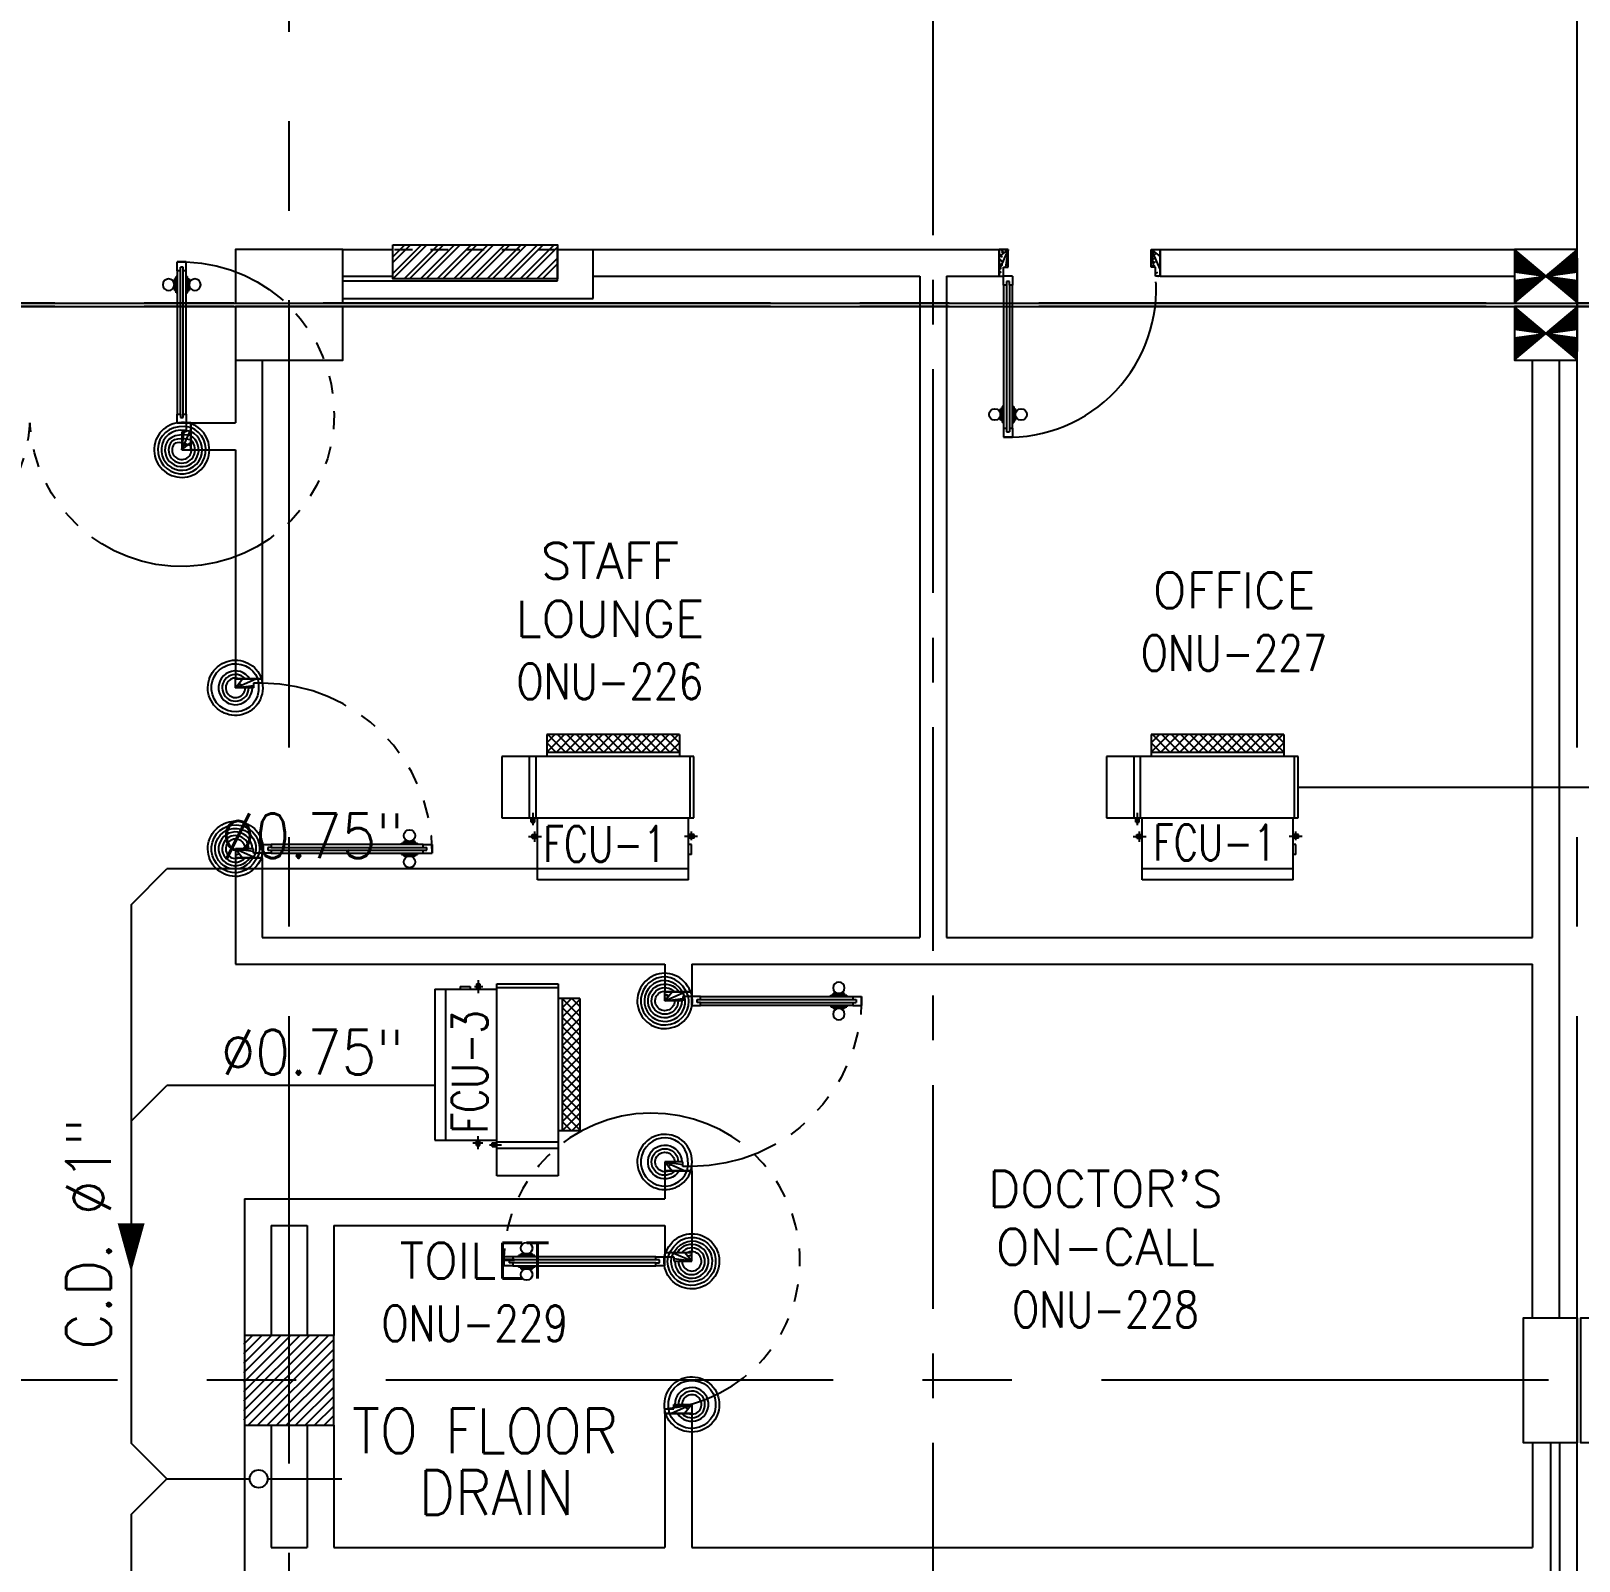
# Model space of a CAD drawing. Extents: x 417866242 to 417866469, y 43498047 to 43498124.
# Drawn here: x 417866407.68 to 417866416.33, y 43498074.18 to 43498082.73 of the extents above; entities that cross this region are included whole.
import ezdxf
from ezdxf.enums import TextEntityAlignment as Align

# ---------------------------------------------------------------- set-up
doc = ezdxf.new("R2010")
doc.units = 0
doc.header["$MEASUREMENT"] = 0
for name, pattern in [('CENTER', [2, 1.25, -0.25, 0.25, -0.25]), ('CENTERX2', [4, 2.5, -0.5, 0.5, -0.5]), ('HIDDEN', [0.375, 0.25, -0.125])]:
    doc.linetypes.add(name, pattern=pattern)
doc.layers.get('0').update_dxf_attribs({"linetype": 'CONTINUOUS'})
for name, color, linetype in [('AC-CD', 6, 'CONTINUOUS'), ('AC-TEXT', 2, 'CONTINUOUS'), ('AXES', 11, 'CENTERX2'), ('AXES1', 11, 'CENTER'), ('COL', 11, 'CONTINUOUS'), ('DOOR', 11, 'CONTINUOUS'), ('EJ', 11, 'CONTINUOUS'), ('FCU', 6, 'CONTINUOUS'), ('FHC', 11, 'CONTINUOUS'), ('HAT', 11, 'CONTINUOUS'), ('INSUL', 11, 'CONTINUOUS'), ('M-TEXT', 2, 'CONTINUOUS'), ('P-SOLIDWASTE', 6, 'CONTINUOUS'), ('RM-NAME', 11, 'CONTINUOUS'), ('RM-NO', 11, 'CONTINUOUS'), ('WALL', 11, 'CONTINUOUS')]:
    doc.layers.add(name, color=color, linetype=linetype)
doc.styles.add('ROMANS', font='ROMANS.shx', dxfattribs={"width": 0.6})

# ---------------------------------------------------------------- blocks, each defined once
blk = doc.blocks.new('D1000')
at = {"layer": 'DOOR', "color": 7, "linetype": 'ByBlock'}
for p, q in [((0, 0), (-150, 0)), ((-150, 0), (-150, -25)), ((-150, 0), (0, 0)), ((0, -50), (-113.7099299924448, 0)), ((0, -50), (-40.1457343158545, 0)), ((0, -50), (0, 0)), ((-1049.994220409368, -25.1743907785567), (-1099.994220409368, -25.1743907785567)), ((-1099.994220409368, -75.1743907785567), (-1099.994220409368, -25.1743907785567)), ((-1099.994220409368, -25.1743907785567), (-1099.994220409368, -75.1743907785567)), ((-1049.994220409368, -75.1743907785567), (-1099.994220409397, -75.17439077803283)), ((-1049.994220409368, -42.1743907785276), (-1069.994220409368, -42.1743907785276)), ((-1069.994220409368, -42.1743907785567), (-1069.994220409368, -58.1743907785567)), ((-1049.994220409368, -58.1743907785567), (-1069.994220409368, -58.1743907785567)), ((-1049.994220409368, -25.1743907785567), (-1049.994220409368, -42.1743907785276)), ((-1049.994220409368, -58.1743907785567), (-1049.994220409368, -75.1743907785567)), ((-927.6366776307696, -17.97439077851595), (-1017.63667763077, -17.97439077851595)), ((-1017.63667763077, -25.1743907785567), (-1017.63667763077, -17.97439077851595)), ((-1017.63667763077, -75.1743907785567), (-1017.63667763077, -82.37439077859744)), ((-927.6366776307696, -82.37439077859744), (-1017.63667763077, -82.37439077859744)), ((-1005.036677630764, -8.974390778515954), (-940.2366776307754, -8.974390778515954)), ((-1005.036677630764, -17.97439077851595), (-1005.036677630764, -8.974390778515954)), ((-1005.036677630764, -17.97439077851595), (-940.2366776307754, -17.97439077851595)), ((-1005.036677630764, -82.37439077859744), (-940.2366776307754, -82.37439077859744)), ((-1005.036677630764, -82.37439077859744), (-1005.036677630764, -91.37439077859744)), ((-940.2366776307754, -17.97439077851595), (-940.2366776307754, -8.974390778515954)), ((-940.2366776307754, -82.37439077859744), (-940.2366776307754, -91.37439077859744)), ((-927.6366776307696, -25.1743907785567), (-927.6366776307696, -17.97439077851595)), ((-927.6366776307696, -75.1743907785567), (-927.6366776307696, -82.37439077859744)), ((-200, -42), (-200, -25)), ((-200, -25), (-150, -25)), ((-180, -42), (-200, -42)), ((-200, -75), (-200, -58)), ((-200, -58), (-180, -58)), ((-150, -75), (-200, -75)), ((-180, -58), (-180, -42)), ((-150, -75), (-150, -25)), ((-150, -25), (-100, -25)), ((-100, -25), (-100, -50)), ((0, -50), (-100, -36.64271395650576)), ((-100, -50), (0, -50)), ((-1005.036677630764, -91.37439077859744), (-940.2366776307754, -91.37439077859744)), ((0, -950), (-113.7099299924448, -1000)), ((-100, -975), (-100, -950)), ((0, -950), (-100, -963.3572860434942)), ((-100, -950), (0, -950)), ((0, -950), (-40.1457343158545, -1000)), ((0, -950), (0, -1000)), ((-150, -975), (-100, -975)), ((-150, -1000), (-150, -975)), ((-150, -1000), (0, -1000)), ((0, -1000), (-150, -1000))]:
    blk.add_line(p, q, dxfattribs=at)
at = {"layer": 'DOOR', "linetype": 'ByBlock'}
for p, q in [((-200, -25), (-1049.994220409368, -25.1743907785567)), ((-200, -42), (-1049.994220409368, -42.1743907785276)), ((-200, -58), (-1049.994220409368, -58.1743907785567)), ((-1049.994220409368, -75.1743907785567), (-200, -75))]:
    blk.add_line(p, q, dxfattribs=at)
at = {"layer": 'DOOR', "color": 7, "linetype": 'ByBlock'}
for centre in [(-972.6366776307696, 23.35655343646067), (-972.6366776307696, -123.7053349935159)]:
    blk.add_circle(centre, 32.39999999998526, dxfattribs=at)
for centre, radius, start, end in [((0, -50), 134.4019578127773, 158.1598493927677, 169.2800236452233), ((0, -50), 74.40195781277725, 137.7764264164989, 180), ((0, -50), 54.40195781277725, 113.2073828916783, 180), ((0, -50), 154.4019578127773, 161.1052885493303, 166.2857707774695), ((0, -50), 114.4019578127773, 154.0838418822192, 167.37742587102), ((0, -50), 94.40195781277725, 148.0181880332501, 180), ((0, -50), 34.40195781277725, 90, 180), ((0, -50), 14.40195781277725, 90, 180), ((0, -950), 94.40195781277725, 180, 211.9818119667498), ((0, -950), 74.40195781277725, 180, 222.2235735835011), ((0, -950), 54.40195781277725, 180, 246.7926171083217), ((0, -950), 34.40195781277725, 180, 270), ((0, -950), 14.40195781277725, 180, 270), ((0, -950), 154.4019578127773, 193.7142292225305, 198.8947114506697), ((0, -950), 134.4019578127773, 190.7199763547767, 201.8401506072323)]:
    blk.add_arc(centre, radius, start, end, dxfattribs=at)
at = {"layer": 'DOOR', "linetype": 'HIDDEN', "ltscale": 0.5}
blk.add_arc((-149.4480923587253, -24.45375900973158), 950.5464012146837, 180.0434372933824, 269.9667328389054, dxfattribs=at)
blk = doc.blocks.new('C11')
at = {"layer": 'HAT'}
h = blk.add_hatch(dxfattribs=at)
h.set_pattern_fill('ANSI31', color=256, scale=300, style=0)
h.set_pattern_definition([(45, (-248556.1822811713, -75061.0053373936), (-26.51650429449553, 26.51650429449553), [])])
h.paths.add_polyline_path([(300.0000000000291, 700), (-2.91038304567337e-11, 700), (0, 349.9999999998981), (300.0000000000291, 349.9999999998981)])
h.paths.add_polyline_path([(300, 349.9999999998981), (-2.91038304567337e-11, 349.9999999998981), (-2.91038304567337e-11, 0), (300.0000000000291, 0)])
at = {"layer": 'COL'}
blk.add_lwpolyline([(300.0000000000291, 700), (299.9999999999709, 0), (0, 0), (0, 700)], close=True, dxfattribs=at)
blk = doc.blocks.new('C11D')
at = {"layer": 'COL', "linetype": 'ByBlock'}
for p in [(-320.0000000003783, 0), (0, 0)]:
    blk.add_blockref('C11', p, dxfattribs=at)
blk = doc.blocks.new('C7')
at = {"layer": 'HAT'}
h = blk.add_hatch(dxfattribs=at)
h.set_pattern_fill('ANSI31', color=256, scale=300, style=0)
h.set_pattern_definition([(45, (-248876.1822811714, -51411.00533739352), (-26.51650429449553, 26.51650429449553), [])])
h.paths.add_polyline_path([(350.0000000000291, 299.9999999999709), (250.0000000001455, 299.9999999999709), (-5.820766091346741e-11, 300), (0, 0), (350, -7.275957614183426e-12)])
at = {"layer": 'COL'}
blk.add_lwpolyline([(-2.91038304567337e-11, 300), (-5.820766091346741e-11, 0), (350, 0), (350.0000000000291, 300)], close=True, dxfattribs=at)
blk = doc.blocks.new('C5')
at = {"layer": 'HAT', "linetype": 'ByBlock'}
h = blk.add_hatch(dxfattribs=at)
h.set_pattern_fill('ANSI31', color=256, scale=300, style=0)
h.set_pattern_definition([(45, (-223356.1822811712, -51411.00533739349), (-26.51650429449553, 26.51650429449553), [])])
h.paths.add_polyline_path([(300.0000000001455, 300.0000000000218), (0, 300.0000000000146), (0, 1.455191522836685e-11), (300.0000000001164, 3.637978807091713e-11)])
h.paths.add_polyline_path([(599.9999999999709, 300.0000000000073), (300.0000000001455, 300.0000000000073), (300.0000000000873, 4.365574568510056e-11), (600, 6.548361852765083e-11)])
at = {"layer": 'COL'}
blk.add_lwpolyline([(600, 300.0000000000509), (0, 300.0000000000218), (0, 2.91038304567337e-11), (600, 5.820766091346741e-11)], close=True, dxfattribs=at)
blk = doc.blocks.new('DOOR90')
at = {"layer": 'DOOR', "color": 7, "linetype": 'ByBlock'}
for p, q in [((-150, 0), (0, 0)), ((-150, 0), (-150, -25)), ((0, -50), (-113.7099299924448, 0)), ((0, -50), (-40.1457343158545, 0)), ((0, -50), (0, 0)), ((-1000, -25), (-1050, -25)), ((-1050, -75), (-1050, -25)), ((-1050, -25), (-1050, -75)), ((-1000, -75), (-1050, -74.99999999947613)), ((-1000, -41.9999999999709), (-1020, -41.9999999999709)), ((-1020, -42), (-1020, -58)), ((-1000, -58), (-1020, -58)), ((-1000, -25), (-1000, -41.9999999999709)), ((-1000, -58), (-1000, -75)), ((-877.6424572214019, -17.79999999995925), (-967.6424572214019, -17.79999999995925)), ((-967.6424572214019, -25), (-967.6424572214019, -17.79999999995925)), ((-967.6424572214019, -75), (-967.6424572214019, -82.20000000004075)), ((-877.6424572214019, -82.20000000004075), (-967.6424572214019, -82.20000000004075)), ((-955.0424572214251, -8.799999999959255), (-890.2424572213786, -8.799999999959255)), ((-955.0424572214251, -17.79999999995925), (-955.0424572214251, -8.799999999959255)), ((-955.0424572214251, -17.79999999995925), (-890.2424572213786, -17.79999999995925)), ((-955.0424572214251, -82.20000000004075), (-890.2424572213786, -82.20000000004075)), ((-955.0424572214251, -82.20000000004075), (-955.0424572214251, -91.20000000004075)), ((-890.2424572213786, -17.79999999995925), (-890.2424572213786, -8.799999999959255)), ((-890.2424572213786, -82.20000000004075), (-890.2424572213786, -91.20000000004075)), ((-877.6424572214019, -25), (-877.6424572214019, -17.79999999995925)), ((-877.6424572214019, -75), (-877.6424572214019, -82.20000000004075)), ((-200, -25), (-150, -25)), ((-200, -42), (-200, -25)), ((-180, -42), (-200, -42)), ((-200, -58), (-180, -58)), ((-200, -75), (-200, -58)), ((-150, -75), (-200, -75)), ((-180, -58), (-180, -42)), ((-150, -25), (-100, -25)), ((-150, -75), (-150, -25)), ((-100, -25), (-100, -50)), ((0, -50), (-100, -36.64271395650576)), ((-100, -50), (0, -50)), ((-955.0424572214251, -91.20000000004075), (-890.2424572213786, -91.20000000004075)), ((0, -850), (-113.7099299924448, -900)), ((-100, -875), (-100, -850)), ((0, -850), (-100, -863.3572860434942)), ((-100, -850), (0, -850)), ((0, -850), (-40.1457343158545, -900)), ((0, -850), (0, -900)), ((-150, -875), (-100, -875)), ((-150, -900), (-150, -875)), ((-150, -900), (0, -900)), ((0, -900), (-150, -900))]:
    blk.add_line(p, q, dxfattribs=at)
at = {"layer": 'DOOR', "linetype": 'ByBlock'}
for p, q in [((-200, -25), (-1000, -25)), ((-200, -42), (-1000, -41.9999999999709)), ((-200, -58), (-1000, -58)), ((-1000, -75), (-200, -75))]:
    blk.add_line(p, q, dxfattribs=at)
at = {"layer": 'DOOR', "color": 7, "linetype": 'ByBlock'}
for centre in [(-922.6424572214019, 23.53094421501737), (-922.6424572214019, -123.5309442149592)]:
    blk.add_circle(centre, 32.39999999998526, dxfattribs=at)
for centre, radius, start, end in [((0, -50), 154.4019578127773, 161.1052885482714, 166.2857707768669), ((0, -50), 94.40195781277725, 148.0181880328085, 180), ((0, -50), 134.4019578127773, 158.159849394549, 169.2800236450682), ((0, -50), 114.4019578127773, 154.0838418822192, 167.37742587102), ((0, -50), 74.40195781277725, 137.7764264185456, 180), ((0, -50), 54.40195781277725, 113.2073828924446, 180), ((0, -50), 34.40195781277725, 90, 180), ((0, -50), 14.40195781277725, 90, 180), ((0, -850), 94.40195781277725, 180, 211.9818119671915), ((0, -850), 74.40195781277725, 180, 222.2235735814543), ((0, -850), 54.40195781277725, 180, 246.7926171075554), ((0, -850), 34.40195781277725, 180, 270), ((0, -850), 14.40195781277725, 180, 270), ((0, -850), 154.4019578127773, 193.7142292231331, 198.8947114517286), ((0, -850), 134.4019578127773, 190.7199763549318, 201.840150605451)]:
    blk.add_arc(centre, radius, start, end, dxfattribs=at)
at = {"layer": 'DOOR', "linetype": 'HIDDEN', "ltscale": 0.5}
blk.add_arc((-222.2222222220153, -49.99999999976717), 828.155208510499, 178.270116378131, 275.0030377036063, dxfattribs=at)
blk = doc.blocks.new('A$C272A55A0')
at = {"layer": 'DOOR', "color": 0, "linetype": 'ByBlock'}
for p, q in [((-0.0001203324354719371, 900.3541752648598), (-0.0001203324500238523, 1050.354175264831)), ((49.99987966756453, 1050.354175264918), (-0.0001203324354719371, 1050.354175264918)), ((49.99987966756453, 950.354175264918), (49.99987966756453, 1050.354175264918)), ((1749.999879667535, 950.354175264918), (1749.999879667535, 1050.354175264918)), ((1749.999879667535, 1050.354175264918), (1799.999879667535, 1050.354175264918)), ((1799.999879667535, 1050.354175264918), (1799.999879667535, 900.354175264918)), ((-0.0001203324354719371, 900.354175264918), (24.99987966756453, 900.354175264918)), ((24.99987966756453, 950.354175264918), (49.99987966756453, 950.354175264918)), ((24.99987966756453, 900.354175264918), (24.99987966756453, 950.354175264918)), ((74.99987966756453, 900.354175264918), (24.99987966756453, 900.354175264918)), ((24.99987966756453, 850.354175264918), (24.99987966756453, 900.354175264918)), ((57.99987966756453, 870.354175264918), (41.99987966756453, 870.354175264918)), ((41.99987966756453, 870.354175264918), (41.99987966756453, 850.354175264918)), ((57.99987966756453, 850.354175264918), (57.99987966756453, 870.354175264918)), ((74.99987966756453, 900.354175264918), (74.99987966756453, 850.354175264918)), ((1724.999879667535, 900.354175264918), (1774.999879667535, 900.354175264918)), ((1724.999879667535, 900.354175264918), (1724.999879667535, 850.354175264918)), ((1741.999879667535, 870.354175264918), (1757.999879667535, 870.354175264918)), ((1741.999879667535, 850.354175264918), (1741.999879667535, 870.354175264918)), ((1774.999879667535, 950.354175264918), (1749.999879667535, 950.354175264918)), ((1757.999879667535, 870.354175264918), (1757.999879667535, 850.354175264918)), ((1774.999879667535, 900.354175264918), (1774.999879667535, 950.354175264918)), ((1799.999879667535, 900.354175264918), (1774.999879667535, 900.354175264918)), ((1774.999879667535, 850.354175264918), (1774.999879667535, 900.354175264918)), ((41.99987966756453, 850.354175264918), (24.99987966756453, 850.354175264918)), ((74.99987966756453, 850.354175264918), (57.99987966756453, 850.354175264918)), ((1724.999879667535, 850.354175264918), (1741.999879667535, 850.354175264918)), ((1757.999879667535, 850.354175264918), (1774.999879667535, 850.354175264918)), ((1717.799879667495, 160.1117180435103), (1708.799879667495, 160.1117180435103)), ((1708.799879667495, 95.31171804352198), (1708.799879667495, 160.1117180435103)), ((1717.799879667495, 95.31171804352198), (1708.799879667495, 95.31171804352198)), ((1724.999879667535, 172.7117180435162), (1717.799879667495, 172.7117180435162)), ((1717.799879667495, 172.7117180435162), (1717.799879667495, 82.71171804351616)), ((1717.799879667495, 95.31171804352198), (1717.799879667495, 160.1117180435103)), ((1774.999879667535, 172.7117180435162), (1782.199879667576, 172.7117180435162)), ((1782.199879667576, 172.7117180435162), (1782.199879667576, 82.71171804351616)), ((1782.199879667576, 160.1117180435103), (1791.199879667576, 160.1117180435103)), ((1782.199879667576, 95.31171804352198), (1782.199879667576, 160.1117180435103)), ((1782.199879667576, 95.31171804352198), (1791.199879667576, 95.31171804352198)), ((1791.199879667576, 95.31171804352198), (1791.199879667576, 160.1117180435103)), ((24.99987966756453, 50.35417526491801), (41.99987966753542, 50.35417526491801)), ((24.99987966756453, 50.35417526491801), (24.99987966756453, 0.3541752649180125)), ((24.99987966756453, 0.3541752649180125), (74.99987966756453, 0.3541752649180125)), ((74.99987966756453, 0.3541752649180125), (24.99987966756453, 0.3541752649180125)), ((41.99987966753542, 50.35417526491801), (41.99987966753542, 30.35417526491801)), ((41.99987966756453, 30.35417526491801), (57.99987966756453, 30.35417526491801)), ((57.99987966756453, 50.35417526491801), (74.99987966756453, 50.35417526491801)), ((57.99987966756453, 50.35417526491801), (57.99987966756453, 30.35417526491801)), ((74.99987966756453, 50.35417526491801), (74.99987966704066, 0.3541752648889087)), ((1724.999879667535, 82.71171804351616), (1717.799879667495, 82.71171804351616)), ((1741.999879667535, 50.35417526491801), (1724.999879667535, 50.35417526491801)), ((1724.999879667535, 50.35417526491801), (1724.999879668059, 0.3541752648889087)), ((1774.999879667535, 0.3541752649180125), (1724.999879667535, 0.3541752649180125)), ((1724.999879667535, 0.3541752649180125), (1774.999879667535, 0.3541752649180125)), ((1741.999879667535, 50.35417526491801), (1741.999879667535, 30.35417526491801)), ((1757.999879667535, 30.35417526491801), (1741.999879667535, 30.35417526491801)), ((1774.999879667535, 50.35417526491801), (1757.999879667565, 50.35417526491801)), ((1757.999879667565, 50.35417526491801), (1757.999879667565, 30.35417526491801)), ((1774.999879667535, 82.71171804351616), (1782.199879667576, 82.71171804351616)), ((1774.999879667535, 50.35417526491801), (1774.999879667535, 0.3541752649180125))]:
    blk.add_line(p, q, dxfattribs=at)
at = {"layer": 'DOOR', "color": 9, "linetype": 'ByBlock'}
for p, q in [((49.99987966756453, 1050.354175264918), (-0.0001203324354719371, 1010.208440949064)), ((49.99987966756453, 1050.354175264918), (-0.0001203324354719371, 936.6442452724732)), ((49.99987966756453, 1050.354175264918), (36.64259362407029, 950.354175264918)), ((1749.999879667535, 1050.354175264918), (1799.999879667535, 1010.208440949064)), ((1749.999879667535, 1050.354175264918), (1799.999879667535, 936.6442452724732)), ((1749.999879667535, 1050.354175264918), (1763.35716571103, 950.354175264918))]:
    blk.add_line(p, q, dxfattribs=at)
at = {"layer": 'DOOR', "linetype": 'ByBlock'}
for p, q in [((24.99987966756453, 850.354175264918), (24.99987966756453, 50.35417526491801)), ((41.99987966756453, 850.354175264918), (41.99987966753542, 50.35417526491801)), ((57.99987966756453, 850.354175264918), (57.99987966756453, 50.35417526491801)), ((74.99987966756453, 50.35417526491801), (74.99987966756453, 850.354175264918)), ((1724.999879667535, 50.35417526491801), (1724.999879667535, 850.354175264918)), ((1741.999879667535, 850.354175264918), (1741.999879667535, 50.35417526491801)), ((1757.999879667535, 850.354175264918), (1757.999879667565, 50.35417526491801)), ((1774.999879667535, 850.354175264918), (1774.999879667535, 50.35417526491801))]:
    blk.add_line(p, q, dxfattribs=at)
at = {"layer": 'DOOR', "color": 0, "linetype": 'ByBlock'}
for centre in [(1676.468935452576, 127.7117180435162), (1823.530823882553, 127.7117180435162)]:
    blk.add_circle(centre, 32.39999999998526, dxfattribs=at)
at = {"layer": 'DOOR', "color": 9, "linetype": 'ByBlock'}
for centre, radius, start, end in [((49.99987966756453, 1050.354175264918), 34.40195781277725, 180, 270), ((49.99987966756453, 1050.354175264918), 14.40195781277725, 180, 270), ((1749.999879667535, 1050.354175264918), 14.40195781277725, 270, 0), ((1749.999879667535, 1050.354175264918), 34.40195781277725, 270, 0), ((49.99987966756453, 1050.354175264918), 54.40195781277725, 203.2073828919769, 270), ((49.99987966756453, 1050.354175264918), 74.40195781277725, 227.7764264168309, 270), ((49.99987966756453, 1050.354175264918), 94.40195781277725, 238.0181880330829, 270), ((1749.999879667535, 1050.354175264918), 54.40195781277725, 270, 336.7926171080232), ((1749.999879667535, 1050.354175264918), 74.40195781277725, 270, 312.2235735831691), ((1749.999879667535, 1050.354175264918), 94.40195781277725, 270, 301.9818119669171), ((49.99987966756453, 1050.354175264918), 114.4019578127773, 244.083841882062, 257.3774258712915), ((49.99987966756453, 1050.354175264918), 134.4019578127773, 248.1598493930308, 259.2800236451595), ((49.99987966756453, 1050.354175264918), 154.4019578127773, 251.1052885492919, 256.2857707775486), ((1749.999879667535, 1050.354175264918), 114.4019578127773, 282.6225741287084, 295.916158117938), ((1749.999879667535, 1050.354175264918), 134.4019578127773, 280.7199763548405, 291.8401506069692), ((1749.999879667535, 1050.354175264918), 154.4019578127773, 283.7142292224514, 288.8947114507081)]:
    blk.add_arc(centre, radius, start, end, dxfattribs=at)
at = {"layer": 'DOOR', "linetype": 'HIDDEN', "ltscale": 0.5}
for centre, radius, start, end in [((49.99987966756453, 851.395841931575), 851.4087845464003, 268.3173765331032, 3.296482377102192), ((1749.999879667521, 851.3958419315459), 851.4087845463584, 176.7035176228957, 271.6826234668978)]:
    blk.add_arc(centre, radius, start, end, dxfattribs=at)
at = {"layer": 'WALL', "linetype": 'ByBlock'}
blk.add_line((1799.999879667565, 900.3541752650344), (1799.99987966755, 1050.354175265005), dxfattribs=at)
blk = doc.blocks.new('COL50')
at = {"layer": 'COL'}
blk.add_lwpolyline([(-249.9999999999709, 250), (-249.9999999999418, -250), (250, -250), (249.9999999999709, 250)], close=True, dxfattribs=at)
blk = doc.blocks.new('*X42')
at = {"color": 0}
for p, q in [((203888.5557043092, 139877.714337397), (204360.5753407239, 140349.7339738117)), ((203888.5557043092, 139930.747345986), (204307.5423321349, 140349.7339738117)), ((203888.5557043092, 139983.780354575), (204254.5093235459, 140349.7339738117)), ((203888.5557043092, 140036.8133631639), (204201.4763149569, 140349.7339738117)), ((203888.5557043092, 140089.8463717529), (204148.4433063679, 140349.7339738117)), ((203888.5557043092, 140142.8793803419), (204095.4102977789, 140349.7339738117)), ((203888.5557043092, 140195.9123889309), (204042.3772891899, 140349.7339738117)), ((203888.5557043092, 140248.9453975199), (203989.3442806009, 140349.7339738117)), ((203888.5557043092, 140301.9784061089), (203936.311272012, 140349.7339738117)), ((203913.6083493129, 139849.7339738117), (204388.5557043091, 140324.6813288079)), ((203966.6413579019, 139849.7339738117), (204388.5557043091, 140271.6483202189)), ((204019.6743664909, 139849.7339738117), (204388.5557043091, 140218.6153116299)), ((204072.7073750798, 139849.7339738117), (204388.5557043091, 140165.582303041)), ((204125.7403836688, 139849.7339738117), (204388.5557043091, 140112.549294452)), ((204178.7733922578, 139849.7339738117), (204388.5557043091, 140059.516285863)), ((204231.8064008468, 139849.7339738117), (204388.5557043091, 140006.483277274)), ((204284.8394094358, 139849.7339738117), (204388.5557043091, 139953.450268685)), ((204337.8724180248, 139849.7339738117), (204388.5557043091, 139900.417260096))]:
    blk.add_line(p, q, dxfattribs=at)
blk = doc.blocks.new('*X12')
at = {"color": 0}
for p, q in [((16890.47746209932, -2466.570672882412), (16943.4517006644, -2413.596434317336)), ((16890.47746209932, -2519.603681471403), (16990.47746209933, -2419.603681471401)), ((16990.47746209933, -2512.466117304769), (16891.6077791119, -2413.596434317336)), ((16990.47746209933, -2459.433108715778), (16944.64078770089, -2413.596434317336)), ((16990.47746209933, -2565.49912589376), (16890.47746209932, -2465.499125893757)), ((16890.47746209932, -2572.636690060394), (16990.47746209933, -2472.636690060392)), ((16990.47746209933, -2618.532134482751), (16890.47746209932, -2518.532134482748)), ((16890.47746209932, -2625.669698649385), (16990.47746209933, -2525.669698649383)), ((16990.47746209933, -2671.565143071742), (16890.47746209932, -2571.565143071739)), ((16890.47746209932, -2678.702707238376), (16990.47746209933, -2578.702707238374)), ((16990.47746209933, -2724.598151660733), (16890.47746209932, -2624.59815166073)), ((16890.47746209932, -2731.735715827367), (16990.47746209933, -2631.735715827365)), ((16990.47746209933, -2777.631160249724), (16890.47746209932, -2677.631160249721)), ((16890.47746209932, -2784.768724416358), (16990.47746209933, -2684.768724416357)), ((16990.47746209933, -2830.664168838715), (16890.47746209932, -2730.664168838713)), ((16890.47746209932, -2837.801733005349), (16990.47746209933, -2737.801733005348)), ((16990.47746209933, -2883.697177427706), (16890.47746209932, -2783.697177427704)), ((16890.47746209932, -2890.83474159434), (16990.47746209933, -2790.834741594339)), ((16990.47746209933, -2936.730186016697), (16890.47746209932, -2836.730186016694)), ((16890.47746209932, -2943.867750183331), (16990.47746209933, -2843.86775018333)), ((16990.47746209933, -2989.763194605689), (16890.47746209932, -2889.763194605686)), ((16890.47746209932, -2996.900758772323), (16990.47746209933, -2896.900758772321)), ((16990.47746209933, -3042.796203194679), (16890.47746209932, -2942.796203194677)), ((16890.47746209932, -3049.933767361314), (16990.47746209933, -2949.933767361312)), ((16990.47746209933, -3095.82921178367), (16890.47746209932, -2995.829211783668)), ((16890.47746209932, -3102.966775950305), (16990.47746209933, -3002.966775950303)), ((16990.47746209933, -3148.862220372662), (16890.47746209932, -3048.862220372659)), ((16943.52866745501, -3154.946434317336), (16890.47746209932, -3101.89522896165)), ((16891.53081232129, -3154.946434317336), (16990.47746209933, -3055.999784539294)), ((16944.56382091028, -3154.946434317336), (16990.47746209933, -3109.032793128285))]:
    blk.add_line(p, q, dxfattribs=at)
blk = doc.blocks.new('WHE06')
at = {"color": 3}
for p, q in [((688.9750000238419, 621.5), (346.0749999880791, 621.5)), ((346.0749999880791, 621.5), (346.0749999880791, 469.1000000014901)), ((688.9750000238419, 469.1000000014901), (688.9750000238419, 621.5)), ((212.2971614003181, 437.25), (269.0589052438736, 437.25)), ((232.1000000238419, 452.25), (232.1000000238419, 422.25)), ((232.1000000238419, 452.25), (252.1000000238419, 452.25)), ((242.1000000238419, 472.1842434704304), (242.1000000238419, 399.4801759719849)), ((252.1000000238419, 452.25), (252.1000000238419, 422.25)), ((304.9940044879913, 447.6499999985099), (373.2827185988426, 447.6499999985099)), ((321.0749999880791, 457.6499999985099), (321.0749999880791, 437.6499999985099)), ((321.0749999880791, 457.6499999985099), (346.0749999880791, 457.6499999985099)), ((321.0749999880791, 437.6499999985099), (346.0749999880791, 437.6499999985099)), ((60.32499998807907, -422.25), (60.32499998807907, 422.25)), ((346.0749999880791, 430.4178223386407), (688.9750000238419, 430.4178223386407)), ((811.1999999880791, 370.6749999970198), (688.9750000238419, 370.6749999970198)), ((711.1999999880791, -370.6749999970198), (711.1999999880791, 370.6749999970198)), ((811.1999999880791, -370.6749999970198), (811.1999999880791, 370.6749999970198)), ((141.6357128024101, -437.25), (141.6357128024101, -422.25)), ((196.5700032711029, -437.25), (196.5700032711029, -422.25)), ((232.1000000238419, -452.25), (232.1000000238419, -422.25)), ((242.1000000238419, -472.1842434704304), (242.1000000238419, -399.4801759719849)), ((252.1000000238419, -452.25), (252.1000000238419, -422.25)), ((346.0749999880791, -430.4178223386407), (688.9750000238419, -430.4178223386407)), ((811.1999999880791, -370.6749999970198), (688.9750000238419, -370.6749999970198)), ((141.6357128024101, -437.25), (196.5700032711029, -437.25)), ((221.3790392279625, -437.25), (269.0589052438736, -437.25)), ((232.1000000238419, -452.25), (252.1000000238419, -452.25))]:
    blk.add_line(p, q, dxfattribs=at)
at = {"color": 6}
for p, q in [((346.0749999880791, 469.1000000014901), (346.0749999880791, -450.8250000029802)), ((688.9750000238419, 469.1000000014901), (346.0749999880791, 469.1000000014901)), ((688.9750000238419, -450.8250000029802), (688.9750000238419, 469.1000000014901)), ((0, -422.25), (0, 422.25)), ((0, 422.25), (346.0749999880791, 422.25)), ((0, -422.25), (346.0749999880791, -422.25)), ((346.0749999880791, -450.8250000029802), (688.9750000238419, -450.8250000029802))]:
    blk.add_line(p, q, dxfattribs=at)
at = {"color": 11}
blk.add_blockref('*X12', (-16179.27746212482, 2784.271434314549), dxfattribs=at)
blk = doc.blocks.new('RM1')
at = {"layer": 'RM-NAME', "style": 'ROMANS'}
for tag, p in [('ROOMNAME1', (0, 323.8095238059759)), ('ROOMNAME2', (0, 0))]:
    blk.add_attdef(tag, text='', height=200, dxfattribs=at).set_placement(p, align=Align.MIDDLE)

msp = doc.modelspace()

# ---------------------------------------------------------------- hatches: boundary and pattern name
at = {"layer": 'FHC', "linetype": 'ByBlock', "ltscale": 0.3}
h = msp.add_hatch(dxfattribs=at)
h.set_pattern_fill('ANSI32', color=11, scale=0.175, style=0)
h.set_pattern_definition([(45, (417866177.5048342, 43498050.29278107), (-0.04640388251536718, 0.04640388251536719), []), (45, (417866177.5357702, 43498050.29278107), (-0.04640388251536718, 0.04640388251536719), [])])
h.paths.add_polyline_path([(417866410.6210165, 43498081.34378641), (417866410.6210165, 43498081.53378641), (417866409.7010165, 43498081.53378641), (417866409.7010165, 43498081.34378641)])
h.paths.add_polyline_path([(417866409.4884079, 43498080.92266268), (417866409.4884079, 43498081.34349602), (417866409.7509079, 43498081.34349602), (417866409.7509079, 43498080.92266268)], flags=9)

# ---------------------------------------------------------------- linework, layer by layer
at = {"layer": 'AC-CD'}
for p, q in [((417866414.7615501, 43498078.50392009), (417866420.0119506, 43498078.5039201)), ((417866408.2377888, 43498077.84671904), (417866408.4377888, 43498078.04671917)), ((417866410.5095906, 43498078.04671917), (417866408.4377888, 43498078.04671917)), ((417866408.2377887, 43498077.84671897), (417866408.2377887, 43498074.83818983)), ((417866408.2377888, 43498076.63663454), (417866408.4377887, 43498076.83663467)), ((417866409.9353841, 43498076.83663467), (417866408.4377887, 43498076.83663467)), ((417866408.4377887, 43498074.63818974), (417866408.2377887, 43498074.8381898)), ((417866408.2377888, 43498074.43818961), (417866408.4377887, 43498074.63818974)), ((417866408.4377887, 43498074.63818973), (417866408.9005389, 43498074.63818974)), ((417866409.0005389, 43498074.63818974), (417866409.4155178, 43498074.63818974)), ((417866408.2377887, 43498074.43818958), (417866408.2377887, 43498073.52601843))]:
    msp.add_line(p, q, dxfattribs=at)
msp.add_circle((417866408.9505389, 43498074.63818974), 0.05, dxfattribs=at)
at = {"layer": 'AXES'}
for p, q in [((417866409.1210165, 43498046.72449277), (417866409.1210165, 43498123.53716789)), ((417866416.3210165, 43498046.72449277), (417866416.3210165, 43498123.18716789)), ((417866467.8110165, 43498081.20878641), (417866400.1210165, 43498081.20878641)), ((417866467.8110165, 43498081.18878641), (417866400.1210165, 43498081.18878641)), ((417866468.1610165, 43498075.18878641), (417866400.1210165, 43498075.18878641))]:
    msp.add_line(p, q, dxfattribs=at)
at = {"layer": 'AXES1'}
msp.add_line((417866412.7210165, 43498053.58878641), (417866412.7210165, 43498112.40878641), dxfattribs=at)
at = {"layer": 'COL', "linetype": 'ByBlock'}
msp.add_line((417866416.3210165, 43498081.45878641), (417866416.3210165, 43498080.93878641), dxfattribs=at)
at = {"layer": 'EJ'}
for p, q in [((417866416.3210165, 43498081.45878641), (417866416.3210165, 43498084.55878641)), ((417866397.414535, 43498081.20878641), (417866458.6110165, 43498081.20878641)), ((417866397.414535, 43498081.18878641), (417866458.6110165, 43498081.18878641))]:
    msp.add_line(p, q, dxfattribs=at)
at = {"layer": 'FHC', "color": 250, "linetype": 'HIDDEN', "ltscale": 0.25}
msp.add_line((417866409.710722, 43498081.50878641), (417866410.6053731, 43498081.50878641), dxfattribs=at)
at = {"layer": 'FHC', "linetype": 'ByBlock', "ltscale": 0.3}
msp.add_lwpolyline([(417866409.7010165, 43498081.53378641), (417866410.6210165, 43498081.53378641), (417866410.6210165, 43498081.34378641), (417866409.7010165, 43498081.34378641)], close=True, dxfattribs=at)
at = {"layer": 'INSUL'}
for p, q in [((417866416.1710165, 43498074.83878641), (417866416.1710165, 43498072.13878641)), ((417866416.2210165, 43498074.83878641), (417866416.2210165, 43498072.13878641))]:
    msp.add_line(p, q, dxfattribs=at)
at = {"layer": 'P-SOLIDWASTE'}
for points in [[(417866408.2377888, 43498075.79244418, 0, 0.1500000000000001, 0), (417866408.2377888, 43498076.06531251, 0.1500000000000001, 0.1500000000000001, 0)], [(417866409.6407596, 43498074.63818974, 0, 0.1500000000000001, 0), (417866409.3678913, 43498074.63818974, 0.1500000000000001, 0.1500000000000001, 0)]]:
    msp.add_lwpolyline(points, format="xyseb", dxfattribs=at)
at = {"layer": 'WALL', "linetype": 'ByBlock'}
for p, q in [((417866409.4210165, 43498081.50878641), (417866409.7010165, 43498081.50878641)), ((417866410.6210165, 43498081.50878641), (417866413.0891599, 43498081.50878641)), ((417866410.6210165, 43498081.33378641), (417866410.6210165, 43498081.50878641)), ((417866413.0891599, 43498081.50878641), (417866413.0891599, 43498081.35878641)), ((417866413.9891599, 43498081.50878641), (417866415.9710165, 43498081.50878641)), ((417866413.9891599, 43498081.50878641), (417866413.9891599, 43498081.35878641)), ((417866409.4210165, 43498081.35878641), (417866409.7010165, 43498081.35878641)), ((417866409.4210165, 43498081.33378641), (417866410.6210165, 43498081.33378641)), ((417866410.8210165, 43498081.35878641), (417866412.6460599, 43498081.35878641)), ((417866410.8210165, 43498081.23378641), (417866410.8210165, 43498081.35878641)), ((417866412.6460599, 43498081.35878641), (417866412.6460599, 43498077.66378641)), ((417866412.7960599, 43498081.35878641), (417866412.9312424, 43498081.35878641)), ((417866412.7960599, 43498081.35878641), (417866413.0891599, 43498081.35878641)), ((417866412.7960599, 43498081.35878641), (417866412.7960599, 43498077.66378641)), ((417866413.9891599, 43498081.35878641), (417866415.9676906, 43498081.35878641)), ((417866409.4210165, 43498081.23378641), (417866410.8210165, 43498081.23378641)), ((417866408.9710165, 43498080.88878641), (417866408.9710165, 43498079.10878641)), ((417866408.5710165, 43498080.38878641), (417866408.5710165, 43498080.53878641)), ((417866408.8210165, 43498080.38878641), (417866408.8210165, 43498079.10878641)), ((417866408.8210165, 43498079.10878641), (417866408.9710165, 43498079.10878641)), ((417866408.8210165, 43498078.10878641), (417866408.8210165, 43498077.51378641)), ((417866408.8210165, 43498078.10878641), (417866408.9710165, 43498078.10878641)), ((417866408.9710165, 43498078.10878641), (417866408.9710165, 43498077.66378641)), ((417866408.9710165, 43498077.66378641), (417866412.6460599, 43498077.66378641)), ((417866412.7960599, 43498077.66378641), (417866416.0710165, 43498077.66378641)), ((417866408.8210165, 43498077.51378641), (417866411.2210165, 43498077.51378641)), ((417866411.2210165, 43498077.51378641), (417866411.2210165, 43498077.35878641)), ((417866411.3710165, 43498077.51378641), (417866416.0710165, 43498077.51378641)), ((417866411.3710165, 43498077.51378641), (417866411.3710165, 43498077.35878641)), ((417866411.3710165, 43498077.35878641), (417866411.2210165, 43498077.35878641)), ((417866411.3710165, 43498076.35878641), (417866411.2210165, 43498076.35878641)), ((417866411.2210165, 43498076.35878641), (417866411.2210165, 43498076.20378641)), ((417866411.3710165, 43498076.35878641), (417866411.3710165, 43498076.20378641)), ((417866408.8710165, 43498076.20378641), (417866411.2210165, 43498076.20378641)), ((417866408.8710165, 43498076.20378641), (417866408.8710165, 43498074.10378641)), ((417866411.3710165, 43498076.20378641), (417866411.3710165, 43498075.90378641)), ((417866409.0210165, 43498076.05378641), (417866409.0210165, 43498075.43878641)), ((417866409.0210165, 43498076.05378641), (417866409.2210165, 43498076.05378641)), ((417866409.0210165, 43498076.0537864), (417866409.2210165, 43498076.0537864)), ((417866409.2210165, 43498076.0537864), (417866409.2210165, 43498075.4387864)), ((417866409.3710165, 43498076.05378641), (417866411.2210165, 43498076.05378641)), ((417866409.3710165, 43498076.0537864), (417866409.3710165, 43498075.4387864)), ((417866411.2210165, 43498076.05378641), (417866411.2210165, 43498075.90378641)), ((417866411.2210165, 43498075.90378641), (417866411.3710165, 43498075.90378641)), ((417866411.2210165, 43498075.00378641), (417866411.2210165, 43498074.25378641)), ((417866411.2210165, 43498075.00378641), (417866411.3710165, 43498075.00378641)), ((417866411.3710165, 43498075.00378641), (417866411.3710165, 43498074.25378641)), ((417866409.0210165, 43498074.93878641), (417866409.0210165, 43498074.25378641)), ((417866409.2210165, 43498074.9387864), (417866409.2210165, 43498074.25378641)), ((417866409.3710165, 43498074.9387864), (417866409.3710165, 43498074.25378641)), ((417866416.0710165, 43498074.83878641), (417866416.0710165, 43498074.25378641)), ((417866416.3210165, 43498071.98878641), (417866416.3210165, 43498074.83878641)), ((417866409.0210165, 43498074.25378641), (417866409.2210165, 43498074.25378641)), ((417866409.0210165, 43498074.25378641), (417866409.2210165, 43498074.25378641)), ((417866409.3710165, 43498074.25378641), (417866411.2210165, 43498074.25378641)), ((417866411.3710165, 43498074.25378641), (417866416.0710165, 43498074.25378641))]:
    msp.add_line(p, q, dxfattribs=at)
at = {"layer": 'WALL', "linetype": 'Continuous'}
for p, q in [((417866410.8210165, 43498081.35878641), (417866410.8210165, 43498081.50878641)), ((417866410.8210165, 43498081.23378641), (417866410.8210165, 43498081.23378641))]:
    msp.add_line(p, q, dxfattribs=at)
at = {"layer": 'WALL'}
for p, q in [((417866408.8210165, 43498080.88878641), (417866408.8210165, 43498080.53878641)), ((417866416.0710165, 43498077.66378641), (417866416.0710165, 43498080.88878641)), ((417866416.2210165, 43498075.53878641), (417866416.2210165, 43498080.88878641)), ((417866408.5710165, 43498080.53878641), (417866408.8210165, 43498080.53878641)), ((417866408.5710165, 43498080.38878641), (417866408.8210165, 43498080.38878641)), ((417866416.0710165, 43498075.53878641), (417866416.0710165, 43498077.51378641))]:
    msp.add_line(p, q, dxfattribs=at)

# ---------------------------------------------------------------- block references
at = {"layer": 'COL', "xscale": 0.0009999871253967285, "yscale": 0.001000002026557922, "zscale": 0.001}
for name, p in [('C5', (417866408.8210165, 43498081.20878641)), ('C7', (417866415.9710165, 43498081.20878641)), ('C5', (417866408.8210165, 43498080.88878641)), ('C7', (417866415.9710165, 43498080.88878641)), ('C11D', (417866416.3410165, 43498074.83878641)), ('COL50', (417866409.1210165, 43498075.18878641))]:
    msp.add_blockref(name, p, dxfattribs=at)
at = {"layer": 'DOOR', "color": 0, "linetype": 'ByBlock', "yscale": 0.001000002026557922, "zscale": 0.001}
for name, p, xscale, rotation in [('DOOR90', (417866413.0891599, 43498081.50878641), 0.001000002026557922, 90), ('A$C272A55A0', (417866406.7710166, 43498081.43914059), -0.0009999871253967285, 180)]:
    msp.add_blockref(name, p, dxfattribs=dict(at, xscale=xscale, rotation=rotation))
at = {"layer": 'DOOR', "color": 0, "linetype": 'Continuous', "xscale": 0.0009999871253967285, "yscale": 0.001000002026557922, "zscale": 0.001, "rotation": 180}
msp.add_blockref('D1000', (417866408.8210165, 43498078.10878641), dxfattribs=at)
at = {"layer": 'DOOR', "color": 0, "linetype": 'Continuous', "xscale": -0.0009999871253967285, "yscale": 0.001000002026557922, "zscale": 0.001}
msp.add_blockref('D1000', (417866411.2210165, 43498077.35878641), dxfattribs=at)
at = {"layer": 'DOOR', "color": 0, "linetype": 'ByBlock', "xscale": 0.0009999871253967285, "yscale": 0.001000002026557922, "zscale": 0.001}
msp.add_blockref('DOOR90', (417866411.3710165, 43498075.90378641), dxfattribs=at)
at = {"layer": 'FCU', "linetype": 'ByBlock', "yscale": 0.001000002026557922, "zscale": 0.001}
for p, xscale, rotation in [((417866410.9318415, 43498077.98639405), 0.001000002026557922, 90), ((417866414.3107242, 43498077.98639405), 0.001000002026557922, 90), ((417866409.9353841, 43498076.95265166), -0.0009999871253967285, 180)]:
    msp.add_blockref('WHE06', p, dxfattribs=dict(at, xscale=xscale, rotation=rotation))
at = {"layer": 'HAT', "xscale": 0.0009999871253967285, "yscale": 0.001000002026557922, "zscale": 0.001}
msp.add_blockref('*X42', (417866204.9824608, 43497935.08905244), dxfattribs=at)
at = {"layer": 'RM-NO'}
ref = msp.add_blockref('RM1', (417866410.9137898, 43498079.44431946), dxfattribs=dict(at, xscale=0.0009999871253967285, yscale=0.001000002026557922, zscale=0.001))
ref.add_attrib('ROOMNO', 'ONU-226', dxfattribs={"height": 0.2, "style": 'ROMANS', "width": 0.8}).set_placement((417866410.9137898, 43498079.09431946), align=Align.MIDDLE)
ref.add_attrib('ROOMNAME2', 'LOUNGE', dxfattribs={"layer": 'RM-NAME', "height": 0.2, "style": 'ROMANS'}).set_placement((417866410.9137898, 43498079.44431946), align=Align.MIDDLE)
ref.add_attrib('ROOMNAME1', 'STAFF', dxfattribs={"layer": 'RM-NAME', "height": 0.2, "style": 'ROMANS'}).set_placement((417866410.9137898, 43498079.76812898), align=Align.MIDDLE)
ref = msp.add_blockref('RM1', (417866414.4029651, 43498079.60335519), dxfattribs=dict(at, xscale=0.0009999871253967285, yscale=0.001000002026557922, zscale=0.001))
ref.add_attrib('ROOMNO', 'ONU-227', dxfattribs={"height": 0.2, "style": 'ROMANS', "width": 0.8}).set_placement((417866414.4029651, 43498079.25335519), align=Align.MIDDLE)
ref.add_attrib('ROOMNAME2', 'OFFICE', dxfattribs={"layer": 'RM-NAME', "height": 0.2, "style": 'ROMANS'}).set_placement((417866414.4029651, 43498079.60335519), align=Align.MIDDLE)
ref = msp.add_blockref('RM1', (417866413.6838902, 43498075.93476734), dxfattribs=dict(at, xscale=0.0009999871253967285, yscale=0.001000002026557922, zscale=0.001))
ref.add_attrib('ROOMNO', 'ONU-228', dxfattribs={"height": 0.2, "style": 'ROMANS', "width": 0.8}).set_placement((417866413.6838902, 43498075.58476734), align=Align.MIDDLE)
ref.add_attrib('ROOMNAME2', 'ON-CALL', dxfattribs={"layer": 'RM-NAME', "height": 0.2, "style": 'ROMANS'}).set_placement((417866413.6838902, 43498075.93476734), align=Align.MIDDLE)
ref.add_attrib('ROOMNAME1', " DOCTOR'S ", dxfattribs={"layer": 'RM-NAME', "height": 0.2, "style": 'ROMANS'}).set_placement((417866413.6838902, 43498076.25857686), align=Align.MIDDLE)
ref = msp.add_blockref('RM1', (417866410.1583618, 43498075.85728008), dxfattribs=dict(at, xscale=0.0009999871253967285, yscale=0.001000002026557922, zscale=0.001))
ref.add_attrib('ROOMNO', 'ONU-229', dxfattribs={"height": 0.2, "style": 'ROMANS', "width": 0.8}).set_placement((417866410.1583618, 43498075.50728008), align=Align.MIDDLE)
ref.add_attrib('ROOMNAME2', 'TOILET', dxfattribs={"layer": 'RM-NAME', "height": 0.2, "style": 'ROMANS'}).set_placement((417866410.1583618, 43498075.85728008), align=Align.MIDDLE)

# ---------------------------------------------------------------- texts
at = {"layer": 'AC-TEXT', "style": 'ROMANS', "width": 0.9}
for p in [(417866409.1735831, 43498078.2319707), (417866409.1735831, 43498077.0218862)]:
    msp.add_text(' %%c0.75"', height=0.25, dxfattribs=at).set_placement(p, align=Align.MIDDLE)
msp.add_text('C.D. %%c1"', height=0.25, rotation=90, dxfattribs=at).set_placement((417866407.9995549, 43498076.0066685), align=Align.MIDDLE)
for s, p in [('TO FLOOR ', (417866409.4737761, 43498074.78207193)), ('DRAIN', (417866409.846357, 43498074.43625501))]:
    msp.add_text(s, height=0.25, dxfattribs=at).set_placement(p)
at = {"layer": 'M-TEXT', "style": 'ROMANS', "width": 0.75}
for p in [(417866410.5410976, 43498078.08617233), (417866413.9502421, 43498078.09449548)]:
    msp.add_text('FCU-1', height=0.2, dxfattribs=at).set_placement(p)
msp.add_text('FCU-3', height=0.2, rotation=90, dxfattribs=at).set_placement((417866410.2300531, 43498076.56797075))

doc.saveas('drawing.dxf')
